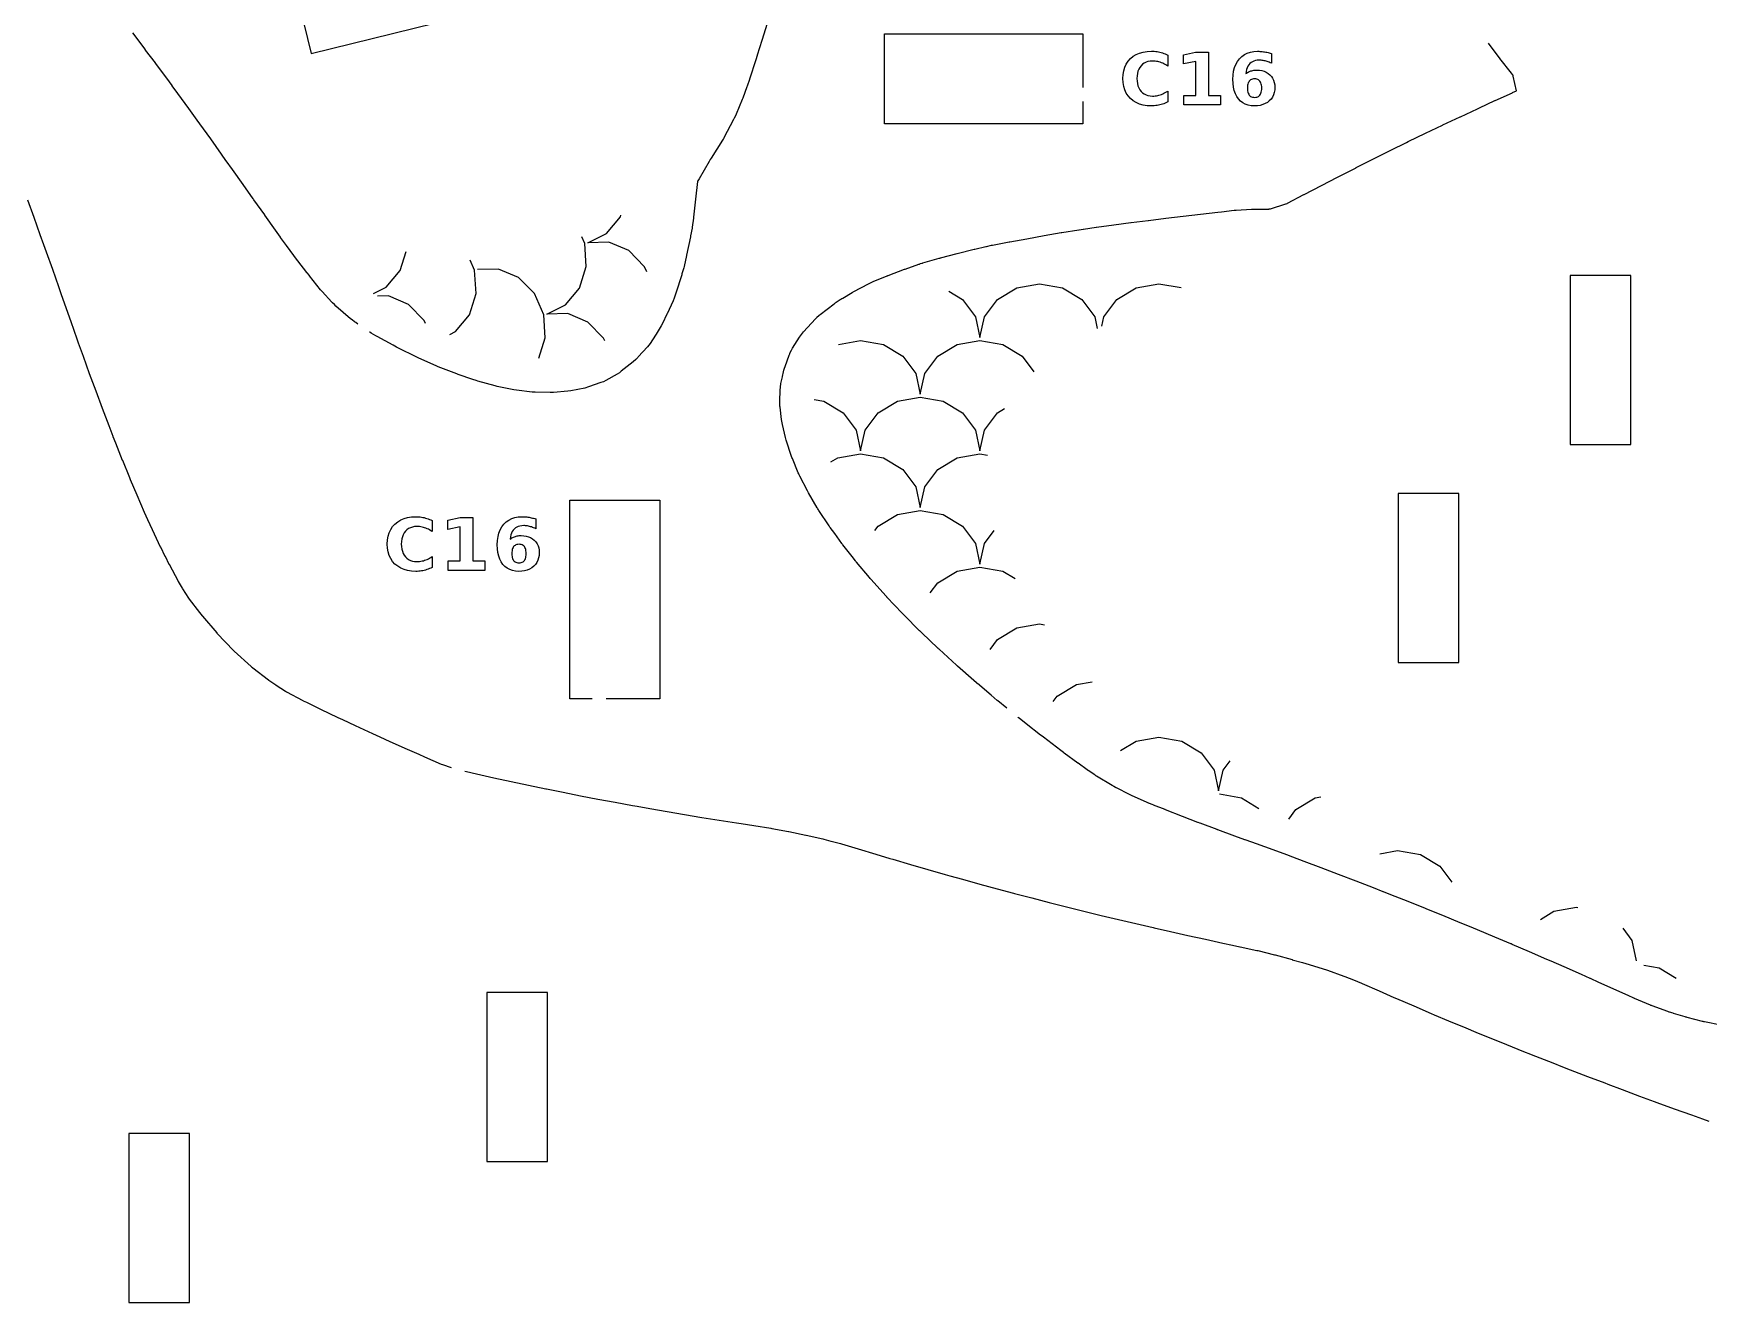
# Model space of a CAD drawing. Header units: millimetres. Extents: x 1 to 293, y 4 to 294.
# Drawn here: x 98.2 to 175.4, y 102.6 to 161.1 of the extents above; entities that cross this region are included whole.
import ezdxf

# ---------------------------------------------------------------- set-up
doc = ezdxf.new("R2010")
doc.units = ezdxf.units.MM
for name, color, linetype in [('CUT', 1, 'CONTINUOUS'), ('ENGRAVE', 5, 'CONTINUOUS'), ('SCORE', 7, 'CONTINUOUS')]:
    doc.layers.add(name, color=color, linetype=linetype)

msp = doc.modelspace()

# ---------------------------------------------------------------- linework, layer by layer
at = {"layer": 'CUT', "color": 1}
for points in [[(118.5683, 162.0197), (117.9077, 164.7304), (110.3392, 162.8859), (110.9998, 160.1753), (118.5683, 162.0197)], [(171.8264, 149.943), (169.0364, 149.943), (169.0364, 142.153), (171.8264, 142.153), (171.8264, 149.943)], [(163.895, 132.105), (163.895, 139.895), (161.105, 139.895), (161.105, 132.105), (163.895, 132.105)], [(121.895, 116.895), (119.105, 116.895), (119.105, 109.105), (121.895, 109.105), (121.895, 116.895)], [(105.395, 102.605), (105.395, 110.395), (102.605, 110.395), (102.605, 102.605), (105.395, 102.605)]]:
    msp.add_lwpolyline(points, close=True, dxfattribs=at)
for points in [[(132.0277, 161.5544), (131.7795, 160.7687), (131.5662, 160.092), (131.5627, 160.0813), (131.496, 159.8757), (131.2061, 158.9841), (131.2038, 158.9773), (131.0979, 158.6576), (131.0865, 158.6246), (130.9015, 158.1112), (130.8747, 158.0428), (130.5889, 157.3686), (130.571, 157.3282), (130.5026, 157.1807), (130.4731, 157.121), (130.0312, 156.2798), (130.0054, 156.2328), (130.0008, 156.2249), (129.9706, 156.1751), (129.4375, 155.3384), (129.4027, 155.2864), (129.3753, 155.2476), (129.3418, 155.1946), (128.8904, 154.3905), (128.8328, 154.3021), (128.8182, 154.278), (128.8159, 154.2636), (128.7257, 153.452), (128.7253, 153.4483), (128.6307, 152.6181), (128.6267, 152.5865), (128.5693, 152.1709), (128.5602, 152.114), (128.4957, 151.7601), (128.488, 151.7211), (128.3084, 150.8786), (128.3048, 150.8624), (128.1898, 150.3537), (128.174, 150.291), (128.096, 150.0099), (128.084, 149.9694), (127.8196, 149.1215), (127.8026, 149.0706), (127.7375, 148.8879), (127.6914, 148.7753), (127.4144, 148.1765), (127.4055, 148.1578), (127.1974, 147.7257), (127.1398, 147.6189), (126.9128, 147.24), (126.877, 147.1835), (126.626, 146.8084), (126.566, 146.7256), (126.4999, 146.6476), (126.0825, 146.191), (126.0578, 146.1648), (125.9674, 146.071), (125.8427, 145.9572), (125.2999, 145.5208), (125.2089, 145.4537), (125.1126, 145.3945), (124.5795, 145.0961), (124.4736, 145.0427), (124.3635, 144.9989), (123.7947, 144.8006), (123.613, 144.7513), (122.9788, 144.6263), (122.8421, 144.6067), (122.1736, 144.5455), (122.0208, 144.5403), (121.3246, 144.5563), (121.1987, 144.5652), (120.465, 144.6518), (120.3496, 144.6706), (120.1146, 144.7194), (119.5797, 144.8272), (119.4913, 144.8482), (118.6913, 145.0668), (118.6059, 145.0933), (118.4606, 145.1436), (117.7788, 145.3745), (117.7149, 145.3979), (117.1056, 145.6395), (116.8617, 145.7347), (116.8038, 145.7589), (115.9333, 146.1469), (115.8823, 146.171), (115.8805, 146.1719), (114.9926, 146.6091), (114.9427, 146.635), (114.7797, 146.724), (114.0453, 147.118), (113.9896, 147.1496), (113.7713, 147.2806), (113.7056, 147.3226), (113.6946, 147.3302)], [(113.1576, 147.6965), (113.0576, 147.7647), (113.0021, 147.8047), (112.89, 147.8898), (112.8235, 147.9438), (112.1459, 148.5308), (112.0768, 148.595), (111.9941, 148.6776), (111.958, 148.715), (111.5076, 149.2009), (111.4427, 149.2764), (110.9232, 149.9281), (110.9215, 149.9301), (110.8225, 150.0549), (110.808, 150.0735), (110.3935, 150.6147), (110.3797, 150.6332), (109.8717, 151.3209), (109.8696, 151.3237), (109.5977, 151.6938), (109.5852, 151.7111), (109.3646, 152.0216), (109.3621, 152.0252), (108.8698, 152.7232), (108.866, 152.7285), (108.3638, 153.4246), (108.362, 153.4271), (108.3458, 153.4497), (108.3339, 153.4665), (107.876, 154.1255), (107.3781, 154.8276), (107.0889, 155.2279), (107.0777, 155.2437), (106.8767, 155.5305), (106.3778, 156.2327), (106.374, 156.238), (105.8691, 156.9326), (105.8408, 156.9713), (105.8297, 156.9866), (105.3703, 157.6329), (105.3653, 157.6398), (104.8593, 158.3311), (104.6005, 158.6797), (104.5918, 158.6915), (104.3471, 159.0289), (103.8318, 159.7271), (103.8269, 159.7338), (103.3758, 160.3278), (103.3672, 160.3393), (103.3035, 160.425), (102.7864, 161.1193)], [(143.0697, 129.993), (142.6566, 130.3295), (142.6461, 130.3381), (142.6357, 130.3468), (142.6253, 130.3555), (142.3492, 130.5899), (141.7109, 131.129), (141.6997, 131.1386), (141.6886, 131.1481), (141.6776, 131.1578), (141.5477, 131.2724), (140.8004, 131.9285), (140.7886, 131.939), (140.7769, 131.9495), (140.7655, 131.9599), (140.7465, 131.9774), (139.9454, 132.7104), (139.9269, 132.7272), (139.9138, 132.7392), (139.9008, 132.7513), (139.8879, 132.7635), (139.1438, 133.4755), (139.0902, 133.5263), (139.0762, 133.5398), (139.0624, 133.5533), (139.0487, 133.5669), (138.3423, 134.2763), (138.2923, 134.326), (138.2779, 134.3405), (138.2636, 134.3551), (138.2495, 134.3699), (137.5452, 135.1143), (137.5338, 135.1261), (137.5197, 135.1412), (137.5047, 135.1574), (137.4898, 135.1738), (136.8175, 135.9246), (136.802, 135.9422), (136.7867, 135.9599), (136.7718, 135.9775), (136.7382, 136.0177), (136.1434, 136.7233), (136.127, 136.7431), (136.1109, 136.763), (136.095, 136.783), (135.9362, 136.9866), (135.5137, 137.522), (135.4967, 137.544), (135.4799, 137.5662), (135.4634, 137.5885), (135.135, 138.0423), (134.9319, 138.3195), (134.9139, 138.3448), (134.8961, 138.3702), (134.8786, 138.3959), (134.4061, 139.1082), (134.3837, 139.1431), (134.3619, 139.1783), (134.3414, 139.2125), (134.3314, 139.2297), (133.93, 139.9146), (133.9113, 139.9477), (133.893, 139.9811), (133.8751, 140.0147), (133.5326, 140.6838), (133.5271, 140.6943), (133.5031, 140.7432), (133.4787, 140.7954), (133.4554, 140.8481), (133.1833, 141.5021), (133.1644, 141.5503), (133.1464, 141.5988), (133.1293, 141.6477), (132.9164, 142.2972), (132.8996, 142.3526), (132.8839, 142.4082), (132.8695, 142.4642), (132.7266, 143.0739), (132.7263, 143.0752), (132.711, 143.1487), (132.6971, 143.2263), (132.6856, 143.3041), (132.6184, 143.8702), (132.6135, 143.9203), (132.6113, 143.9468), (132.607, 144.0473), (132.6069, 144.0738), (132.6076, 144.1242), (132.6251, 144.6622), (132.6282, 144.7201), (132.6305, 144.7505), (132.6443, 144.8656), (132.6492, 144.8956), (132.6599, 144.9528), (132.7267, 145.2726), (132.7292, 145.2843), (132.7746, 145.4922), (132.7961, 145.5772), (132.8203, 145.6613), (132.8473, 145.7446), (133.0344, 146.2635), (133.0603, 146.3297), (133.0748, 146.3641), (133.1368, 146.4918), (133.1549, 146.5245), (133.1909, 146.5857), (133.5084, 147.0939), (133.5991, 147.2216), (133.6439, 147.2776), (133.701, 147.3442), (134.2517, 147.9458), (134.2923, 147.9882), (134.3142, 148.0101), (134.4007, 148.0894), (134.4244, 148.1093), (134.4702, 148.146), (135.1071, 148.6342), (135.1402, 148.6587), (135.1737, 148.6828), (135.2075, 148.7063), (135.3826, 148.8241), (135.4223, 148.8498), (135.4624, 148.8748), (135.5029, 148.899), (135.9367, 149.1483), (135.9547, 149.1585), (135.9729, 149.1686), (135.991, 149.1785), (136.7233, 149.5697), (136.7521, 149.5846), (136.7811, 149.5992), (136.8102, 149.6134), (136.8732, 149.6432), (136.9094, 149.6597), (136.9458, 149.6756), (136.9824, 149.691), (137.5508, 149.9198), (137.5655, 149.9256), (137.5803, 149.9314), (137.5951, 149.937), (138.3578, 150.2233), (138.3688, 150.2273), (138.3798, 150.2314), (138.3909, 150.2354), (139.018, 150.4583), (139.0423, 150.4666), (139.0667, 150.4747), (139.0911, 150.4826), (139.1552, 150.5027), (139.1707, 150.5075), (139.1863, 150.5121), (139.202, 150.5167), (139.954, 150.732), (139.9716, 150.7369), (139.9892, 150.7416), (140.0069, 150.7463), (140.7814, 150.9453), (140.7872, 150.9468), (141.5675, 151.1435), (141.5773, 151.146), (141.5871, 151.1484), (141.5969, 151.1507), (142.0953, 151.2684), (142.1087, 151.2715), (142.1222, 151.2745), (142.1357, 151.2775), (142.3688, 151.3275), (142.3795, 151.3298), (142.3902, 151.332), (142.401, 151.3341), (143.1695, 151.4859), (143.1806, 151.488), (143.1916, 151.4901), (143.2027, 151.4921), (143.9867, 151.6333), (143.9885, 151.6336), (144.7869, 151.7763), (144.7935, 151.7774), (145.5747, 151.9129), (145.5834, 151.9144), (145.5919, 151.9158), (145.6007, 151.9173), (146.3882, 152.0432), (146.4016, 152.0453), (146.5946, 152.0742), (146.6069, 152.0759), (147.1898, 152.1576), (147.1994, 152.159), (147.9939, 152.2644), (148.79, 152.3725), (148.7949, 152.3731), (149.5903, 152.4781), (149.6, 152.4794), (150.3908, 152.5779), (150.398, 152.5788), (151.1913, 152.6733), (151.1989, 152.6742), (151.9917, 152.764), (152.7976, 152.8554), (152.9594, 152.8745), (152.9657, 152.8752), (153.5429, 152.9407), (153.5766, 152.9441), (153.6104, 152.9471), (153.6442, 152.9496), (154.3414, 152.9931), (154.3788, 152.995), (154.4162, 152.9962), (154.4536, 152.997), (155.1493, 153.0014), (155.1673, 153.002), (155.1877, 153.0042), (155.2078, 153.0084), (155.225, 153.0135), (155.9355, 153.2405), (155.9503, 153.2457), (155.9897, 153.2622), (156.0037, 153.2692), (156.7652, 153.671), (156.7755, 153.6764), (157.5656, 154.0845), (157.5703, 154.0869), (158.3125, 154.4667), (158.3158, 154.4684), (158.3713, 154.4966), (159.1658, 154.905), (159.1706, 154.9075), (159.8767, 155.2668), (159.88, 155.2685), (159.9664, 155.3121), (159.9727, 155.3153), (160.7666, 155.7113), (160.7712, 155.7136), (161.487, 156.0672), (161.4908, 156.069), (161.5673, 156.1065), (161.5746, 156.1101), (162.3675, 156.4927), (162.3728, 156.4952), (163.1535, 156.8677), (163.1566, 156.8692), (163.1679, 156.8745), (163.1697, 156.8754), (163.9681, 157.2523), (163.9742, 157.2552), (164.7689, 157.6254), (164.8603, 157.668), (164.8626, 157.6691), (165.5686, 157.996), (165.5758, 157.9993), (166.3691, 158.361), (166.3784, 158.3652), (166.5543, 158.4437), (166.4084, 159.1308), (166.4038, 159.1497), (166.3981, 159.1669), (166.3889, 159.1822), (166.3777, 159.1977), (166.3336, 159.2556), (165.7987, 159.9443), (165.7935, 159.951), (165.7884, 159.9577), (165.7833, 159.9643), (165.535, 160.2925), (165.2643, 160.6453)], [(146.575, 157.95), (146.575, 156.925), (137.425, 156.925), (137.425, 161.075), (146.575, 161.075), (146.575, 158.6)], [(97.9372, 153.4205), (98.2187, 152.6244), (98.5034, 151.822), (98.6703, 151.3595), (98.6708, 151.3582), (98.7898, 151.0273), (98.7912, 151.0232), (99.075, 150.2261), (99.0757, 150.2242), (99.3584, 149.4263), (99.3594, 149.4236), (99.4705, 149.1077), (99.471, 149.1063), (99.6399, 148.6244), (99.9203, 147.8229), (100.2031, 147.0229), (100.2708, 146.8334), (100.4893, 146.2242), (100.7793, 145.4209), (101.0737, 144.6252), (101.3723, 143.8221), (101.6762, 143.0222), (101.8696, 142.5246), (101.8701, 142.5234), (101.9866, 142.2228), (102.3003, 141.4313), (102.3029, 141.4248), (102.6314, 140.6229), (102.6688, 140.5342), (102.6695, 140.5325), (102.9627, 139.8334), (102.9661, 139.8256), (103.3109, 139.0345), (103.3145, 139.0264), (103.4686, 138.6863), (103.6737, 138.2355), (103.6773, 138.2276), (104.0503, 137.4376), (104.055, 137.4277), (104.2655, 137.0017), (104.2686, 136.9957), (104.4494, 136.6397), (104.4547, 136.6295), (104.8715, 135.846), (104.8821, 135.827), (105.058, 135.5229), (105.0708, 135.5017), (105.3455, 135.0681), (105.3795, 135.0199), (105.8569, 134.4063), (105.861, 134.401), (105.9766, 134.2557), (105.9897, 134.2399), (106.6505, 133.4643), (106.6587, 133.455), (106.6699, 133.4429), (107.4221, 132.6604), (107.4368, 132.6456), (107.4446, 132.638), (107.4585, 132.625), (108.2386, 131.9128), (108.2604, 131.8938), (108.2933, 131.8664), (108.3124, 131.8513), (109.0311, 131.3016), (109.0573, 131.2826), (109.3717, 131.0675), (109.3864, 131.0577), (109.8166, 130.7813), (109.8604, 130.7557), (110.6253, 130.3494), (110.643, 130.3404), (110.7926, 130.267), (111.4377, 129.9518), (112.235, 129.5709), (112.4535, 129.4678), (113.0361, 129.193), (113.8347, 128.8236), (114.1759, 128.6682), (114.6346, 128.459), (115.4342, 128.1007), (115.961, 127.8686), (116.2332, 127.7486), (116.9979, 127.4161), (117.056, 127.3943), (117.4637, 127.2643)], [(123.95, 130.425), (122.925, 130.425), (122.925, 139.575), (127.075, 139.575), (127.075, 130.425), (124.6, 130.425)], [(175.977, 115.3855), (175.2295, 115.538), (175.1988, 115.5446), (175.1681, 115.5516), (175.1375, 115.559), (174.4248, 115.7397), (174.3949, 115.7476), (174.3653, 115.7559), (174.3355, 115.7645), (173.7955, 115.9284), (173.7832, 115.9322), (173.6199, 115.9834), (173.5907, 115.993), (173.5616, 116.0028), (173.5326, 116.0131), (172.8167, 116.2745), (172.7874, 116.2856), (172.7583, 116.297), (172.7293, 116.3087), (171.9961, 116.6161), (171.9788, 116.6235), (171.9616, 116.631), (171.9442, 116.6387), (171.7387, 116.7318), (171.7315, 116.7351), (171.1604, 116.9978), (170.3607, 117.3586), (169.9699, 117.5315), (169.9624, 117.5348), (169.5625, 117.7147), (168.7617, 118.0693), (168.1591, 118.3313), (168.1515, 118.3346), (167.962, 118.4183), (167.1644, 118.7646), (166.3611, 119.1084), (166.3075, 119.1309), (166.3034, 119.1326), (165.5675, 119.4437), (164.7605, 119.7819), (164.3966, 119.9306), (164.39, 119.9333), (163.9672, 120.1088), (163.161, 120.4398), (162.4347, 120.7304), (162.4265, 120.7337), (162.3671, 120.7579), (161.5631, 121.0822), (160.7671, 121.3962), (160.4231, 121.5302), (160.4148, 121.5335), (159.965, 121.7121), (159.1632, 122.0248), (158.3598, 122.3305), (158.3544, 122.3326), (157.5634, 122.6376), (156.7703, 122.9359), (156.2506, 123.1298), (156.2441, 123.1322), (155.9746, 123.2344), (155.9681, 123.2368), (155.1689, 123.5295), (154.3657, 123.8195), (154.0544, 123.9294), (154.0453, 123.9326), (153.5735, 124.103), (152.7872, 124.3876), (152.7784, 124.3908), (152.7696, 124.3941), (152.7608, 124.3974), (151.9738, 124.6948), (151.9715, 124.6957), (151.8809, 124.7301), (151.8695, 124.7345), (151.167, 125.0089), (150.3831, 125.3106), (150.3762, 125.3133), (150.3693, 125.316), (150.3622, 125.3188), (149.8302, 125.5304), (149.82, 125.5346), (149.5987, 125.6247), (149.5801, 125.6325), (149.5615, 125.6404), (149.543, 125.6484), (148.8175, 125.9699), (148.7845, 125.985), (148.7518, 126.0006), (148.7193, 126.0166), (148.1174, 126.3233), (148.104, 126.3302), (148.0907, 126.3372), (148.0774, 126.3442), (148.0079, 126.3816), (147.978, 126.3982), (147.9484, 126.4152), (147.9189, 126.4326), (147.2021, 126.867), (147.174, 126.8845), (147.146, 126.9025), (147.1183, 126.9207), (146.8208, 127.1218), (146.8045, 127.1331), (146.7883, 127.1444), (146.772, 127.1559), (146.356, 127.4556), (146.3474, 127.4619), (145.7085, 127.9299), (145.6995, 127.9366), (145.6905, 127.9433), (145.6815, 127.9501), (145.5546, 128.0463), (144.7541, 128.6538), (144.6536, 128.7301), (144.6444, 128.7372), (144.6352, 128.7443), (144.6261, 128.7515), (143.953, 129.2814), (143.6372, 129.5298), (143.6274, 129.5377), (143.6176, 129.5455), (143.6078, 129.5534), (143.5731, 129.5818)], [(118.089, 127.0886), (118.1586, 127.0726), (118.6196, 126.968), (119.4193, 126.7911), (120.2163, 126.6191), (121.0204, 126.4464), (121.8169, 126.2818), (121.8594, 126.2732), (122.6166, 126.1212), (123.4179, 125.9629), (124.2166, 125.8097), (125.0163, 125.6598), (125.8153, 125.5134), (126.0353, 125.4737), (126.6154, 125.3699), (127.4159, 125.2296), (128.2154, 125.0935), (129.0146, 124.9614), (129.8144, 124.8324), (130.6131, 124.7069), (130.8257, 124.674), (131.4121, 124.5842), (132.1878, 124.4663), (132.2373, 124.4578), (133.0022, 124.3121), (133.0272, 124.307), (133.8086, 124.1426), (133.823, 124.1395), (134.5939, 123.9684), (134.641, 123.9571), (134.9638, 123.8731), (134.9677, 123.872), (135.3972, 123.7589), (135.4433, 123.7458), (136.2222, 123.5105), (137.0248, 123.2672), (137.682, 123.0716), (137.8224, 123.0301), (138.6236, 122.7947), (139.4232, 122.5635), (140.2229, 122.3357), (140.4495, 122.2721), (141.0225, 122.1118), (141.8222, 121.8915), (142.6218, 121.6746), (143.378, 121.4724), (143.4207, 121.461), (144.2224, 121.2493), (145.0214, 121.0431), (145.8197, 120.8409), (146.491, 120.6725), (146.6214, 120.64), (147.4187, 120.4465), (148.2203, 120.2535), (149.0203, 120.0648), (149.8186, 119.8809), (149.8526, 119.8731), (150.6186, 119.6989), (151.4183, 119.5199), (152.2186, 119.3435), (153.0183, 119.1707), (153.4775, 119.0734), (153.8126, 119.0024), (153.8189, 119.001), (154.595, 118.8327), (154.6391, 118.8224), (155.406, 118.6287), (155.4322, 118.6218), (156.2165, 118.4067), (156.2236, 118.4047), (156.6944, 118.2727), (156.6984, 118.2716), (157.0005, 118.186), (157.0426, 118.1733), (157.8021, 117.9307), (157.8457, 117.9159), (158.6059, 117.644), (158.6466, 117.6287), (159.0456, 117.4711), (159.053, 117.4682), (159.41, 117.3247), (159.4478, 117.3089), (160.2303, 116.9662), (160.9106, 116.6681), (161.0318, 116.6153), (161.8313, 116.2706), (162.6324, 115.928), (162.7725, 115.8689), (163.4301, 115.5923), (164.2316, 115.2571), (164.6868, 115.0691), (165.0303, 114.9277), (165.8313, 114.6008), (166.6295, 114.2799), (166.6553, 114.2696), (167.4302, 113.9602), (168.2301, 113.6446), (168.679, 113.4698), (169.0296, 113.3332), (169.8292, 113.0254), (170.6282, 112.7214), (170.7642, 112.6701), (171.4291, 112.4191), (172.2289, 112.1212), (172.9123, 111.8704), (173.0274, 111.8281), (173.828, 111.5364), (174.627, 111.249), (175.1277, 111.0706), (175.4282, 110.9637)]]:
    msp.add_lwpolyline(points, dxfattribs=at)
at = {"layer": 'ENGRAVE', "color": 5}
for points in [[(150.3664, 157.8787), (150.3069, 157.8549), (150.2465, 157.8336), (150.1854, 157.8148), (150.1234, 157.7984), (150.0605, 157.7844), (149.9968, 157.7731), (149.9321, 157.7642), (149.8666, 157.7579), (149.8001, 157.7541), (149.7327, 157.7528), (149.5374, 157.7622), (149.356, 157.7905), (149.1887, 157.8376), (149.0354, 157.9036), (148.8961, 157.9885), (148.7708, 158.0922), (148.6624, 158.212), (148.5737, 158.3452), (148.5047, 158.4919), (148.4554, 158.6521), (148.4259, 158.8256), (148.416, 159.0126), (148.4259, 159.2), (148.4554, 159.374), (148.5047, 159.5344), (148.5737, 159.6813), (148.6624, 159.8147), (148.7708, 159.9346), (148.8961, 160.0383), (149.0354, 160.1231), (149.1887, 160.1891), (149.356, 160.2363), (149.5374, 160.2645), (149.7327, 160.274), (149.8001, 160.2727), (149.8666, 160.2689), (149.9321, 160.2626), (149.9968, 160.2537), (150.0605, 160.2423), (150.1234, 160.2284), (150.1854, 160.212), (150.2465, 160.1931), (150.3069, 160.1718), (150.3664, 160.1481), (150.4252, 160.1219), (150.4831, 160.0933), (150.4831, 159.5904), (150.4252, 159.6282), (150.3675, 159.6625), (150.3101, 159.6933), (150.253, 159.7206), (150.1962, 159.7443), (150.1396, 159.7645), (150.0827, 159.7814), (150.0248, 159.7953), (149.9659, 159.806), (149.906, 159.8137), (149.8451, 159.8183), (149.7832, 159.8199), (149.6754, 159.8139), (149.5756, 159.796), (149.4837, 159.7661), (149.3998, 159.7244), (149.3239, 159.6707), (149.2559, 159.605), (149.1972, 159.5289), (149.1492, 159.4437), (149.1118, 159.3495), (149.0851, 159.2462), (149.0691, 159.1339), (149.0638, 159.0126), (149.0691, 158.8917), (149.0851, 158.7798), (149.1118, 158.6769), (149.1492, 158.5829), (149.1972, 158.4978), (149.2559, 158.4217), (149.3239, 158.3561), (149.3998, 158.3024), (149.4837, 158.2606), (149.5756, 158.2308), (149.6754, 158.2129), (149.7832, 158.2069), (149.8451, 158.2084), (149.906, 158.213), (149.9659, 158.2207), (150.0248, 158.2315), (150.0827, 158.2453), (150.1396, 158.2622), (150.1962, 158.2824), (150.253, 158.3062), (150.3101, 158.3334), (150.3675, 158.3642), (150.4252, 158.3986), (150.4831, 158.4364), (150.4831, 157.9335), (150.4252, 157.9048), (150.3664, 157.8787)], [(151.7736, 159.8036), (151.2056, 159.6864), (151.2056, 160.1128), (151.7704, 160.23), (152.3661, 160.23), (152.3661, 158.2329), (152.9195, 158.2329), (152.9195, 157.8), (151.2202, 157.8), (151.2202, 158.2329), (151.7736, 158.2329), (151.7736, 159.8036)], [(155.212, 159.7407), (155.162, 159.7619), (155.1129, 159.781), (155.0649, 159.798), (155.0178, 159.8128), (154.9717, 159.8256), (154.9264, 159.8362), (154.8813, 159.845), (154.8367, 159.8518), (154.7923, 159.8567), (154.7484, 159.8596), (154.7048, 159.8605), (154.6149, 159.8562), (154.5319, 159.8433), (154.4558, 159.8217), (154.3865, 159.7915), (154.3241, 159.7526), (154.2686, 159.7051), (154.2202, 159.6491), (154.1789, 159.5848), (154.1449, 159.512), (154.1182, 159.4309), (154.0986, 159.3415), (154.0863, 159.2437), (154.1226, 159.2692), (154.1599, 159.2924), (154.1982, 159.3135), (154.2375, 159.3323), (154.2778, 159.3489), (154.3191, 159.3633), (154.3615, 159.3755), (154.4052, 159.3855), (154.4501, 159.3932), (154.4963, 159.3988), (154.5438, 159.4021), (154.5925, 159.4032), (154.7128, 159.3971), (154.825, 159.379), (154.9292, 159.3487), (155.0255, 159.3063), (155.1137, 159.2517), (155.1939, 159.1851), (155.2638, 159.1086), (155.321, 159.0247), (155.3654, 158.9332), (155.3972, 158.8343), (155.4162, 158.7278), (155.4226, 158.6138), (155.4155, 158.4879), (155.3942, 158.3707), (155.3587, 158.262), (155.309, 158.1621), (155.2451, 158.0707), (155.1671, 157.988), (155.077, 157.9161), (154.9774, 157.8573), (154.868, 157.8116), (154.7489, 157.7789), (154.6202, 157.7593), (154.4818, 157.7528), (154.3299, 157.7617), (154.1899, 157.7883), (154.0617, 157.8328), (153.9454, 157.8949), (153.8411, 157.9749), (153.7486, 158.0726), (153.6693, 158.1867), (153.6044, 158.3156), (153.5539, 158.4594), (153.5178, 158.6181), (153.4962, 158.7916), (153.489, 158.98), (153.4974, 159.1736), (153.5227, 159.3528), (153.5649, 159.5177), (153.6239, 159.6683), (153.6998, 159.8046), (153.7925, 159.9265), (153.9, 160.0316), (154.02, 160.1177), (154.1524, 160.1846), (154.2975, 160.2325), (154.455, 160.2611), (154.6251, 160.2707), (154.6807, 160.27), (154.7357, 160.2678), (154.7903, 160.2642), (154.8442, 160.2591), (154.8977, 160.2526), (154.9506, 160.2447), (155.0031, 160.2353), (155.0555, 160.2244), (155.1076, 160.2121), (155.1596, 160.1984), (155.2115, 160.1832), (155.2631, 160.1665), (155.2631, 159.7173), (155.212, 159.7407)], [(154.3879, 158.9877), (154.3445, 158.9729), (154.3057, 158.9522), (154.2714, 158.9255), (154.2418, 158.8929), (154.2166, 158.8544), (154.1961, 158.81), (154.1801, 158.7597), (154.1687, 158.7034), (154.1619, 158.6412), (154.1596, 158.5731), (154.1619, 158.505), (154.1687, 158.4428), (154.1801, 158.3865), (154.1961, 158.3362), (154.2166, 158.2918), (154.2418, 158.2533), (154.2714, 158.2207), (154.3057, 158.1941), (154.3445, 158.1733), (154.3879, 158.1585), (154.4358, 158.1496), (154.4883, 158.1467), (154.5414, 158.1496), (154.5897, 158.1585), (154.6334, 158.1733), (154.6724, 158.1941), (154.7068, 158.2207), (154.7366, 158.2533), (154.7617, 158.2918), (154.7822, 158.3362), (154.7982, 158.3865), (154.8096, 158.4428), (154.8165, 158.505), (154.8187, 158.5731), (154.8165, 158.6412), (154.8096, 158.7034), (154.7982, 158.7597), (154.7822, 158.81), (154.7617, 158.8544), (154.7366, 158.8929), (154.7068, 158.9255), (154.6724, 158.9522), (154.6334, 158.9729), (154.5897, 158.9877), (154.5414, 158.9966), (154.4883, 158.9995), (154.4358, 158.9966), (154.3879, 158.9877)], [(116.4626, 136.4267), (116.4031, 136.403), (116.3427, 136.3817), (116.2816, 136.3628), (116.2196, 136.3464), (116.1567, 136.3325), (116.093, 136.3211), (116.0283, 136.3122), (115.9628, 136.3059), (115.8963, 136.3021), (115.829, 136.3008), (115.6336, 136.3103), (115.4523, 136.3386), (115.2849, 136.3857), (115.1316, 136.4517), (114.9923, 136.5365), (114.867, 136.6402), (114.7586, 136.76), (114.6699, 136.8933), (114.6009, 137.04), (114.5516, 137.2001), (114.5221, 137.3736), (114.5122, 137.5606), (114.5221, 137.7481), (114.5516, 137.922), (114.6009, 138.0825), (114.6699, 138.2294), (114.7586, 138.3628), (114.867, 138.4827), (114.9923, 138.5863), (115.1316, 138.6712), (115.2849, 138.7372), (115.4523, 138.7843), (115.6336, 138.8126), (115.829, 138.822), (115.8963, 138.8207), (115.9628, 138.8169), (116.0283, 138.8106), (116.093, 138.8018), (116.1567, 138.7904), (116.2196, 138.7764), (116.2816, 138.76), (116.3427, 138.7412), (116.4031, 138.7199), (116.4626, 138.6961), (116.5214, 138.67), (116.5793, 138.6413), (116.5793, 138.1384), (116.5214, 138.1763), (116.4637, 138.2106), (116.4063, 138.2414), (116.3492, 138.2686), (116.2924, 138.2924), (116.2359, 138.3126), (116.1789, 138.3295), (116.121, 138.3433), (116.0621, 138.3541), (116.0022, 138.3618), (115.9413, 138.3664), (115.8794, 138.3679), (115.7716, 138.3619), (115.6718, 138.344), (115.5799, 138.3142), (115.496, 138.2724), (115.4201, 138.2187), (115.3521, 138.1531), (115.2934, 138.0769), (115.2454, 137.9917), (115.208, 137.8975), (115.1813, 137.7943), (115.1653, 137.682), (115.16, 137.5606), (115.1653, 137.4398), (115.1813, 137.3279), (115.208, 137.2249), (115.2454, 137.1309), (115.2934, 137.0459), (115.3521, 136.9698), (115.4201, 136.9041), (115.496, 136.8504), (115.5799, 136.8087), (115.6718, 136.7788), (115.7716, 136.7609), (115.8794, 136.755), (115.9413, 136.7565), (116.0022, 136.7611), (116.0621, 136.7688), (116.121, 136.7795), (116.1789, 136.7934), (116.2359, 136.8103), (116.2924, 136.8305), (116.3492, 136.8542), (116.4063, 136.8815), (116.4637, 136.9123), (116.5214, 136.9466), (116.5793, 136.9844), (116.5793, 136.4815), (116.5214, 136.4529), (116.4626, 136.4267)], [(117.8698, 138.3516), (117.3018, 138.2344), (117.3018, 138.6609), (117.8666, 138.7781), (118.4623, 138.7781), (118.4623, 136.781), (119.0157, 136.781), (119.0157, 136.3481), (117.3165, 136.3481), (117.3165, 136.781), (117.8698, 136.781), (117.8698, 138.3516)], [(121.3082, 138.2887), (121.2582, 138.3099), (121.2091, 138.329), (121.1611, 138.346), (121.114, 138.3609), (121.0679, 138.3736), (121.0226, 138.3843), (120.9775, 138.393), (120.9329, 138.3998), (120.8886, 138.4047), (120.8446, 138.4076), (120.801, 138.4086), (120.7111, 138.4043), (120.6281, 138.3913), (120.552, 138.3697), (120.4827, 138.3395), (120.4203, 138.3007), (120.3648, 138.2532), (120.3164, 138.1972), (120.2751, 138.1328), (120.2411, 138.0601), (120.2144, 137.979), (120.1948, 137.8895), (120.1825, 137.7917), (120.2188, 137.8172), (120.2561, 137.8405), (120.2944, 137.8615), (120.3337, 137.8803), (120.374, 137.897), (120.4153, 137.9114), (120.4577, 137.9235), (120.5014, 137.9335), (120.5463, 137.9413), (120.5925, 137.9468), (120.64, 137.9501), (120.6887, 137.9512), (120.809, 137.9452), (120.9212, 137.927), (121.0254, 137.8967), (121.1217, 137.8543), (121.2099, 137.7998), (121.2901, 137.7331), (121.36, 137.6567), (121.4172, 137.5727), (121.4616, 137.4813), (121.4934, 137.3823), (121.5124, 137.2758), (121.5188, 137.1619), (121.5117, 137.036), (121.4904, 136.9187), (121.4549, 136.8101), (121.4052, 136.7101), (121.3413, 136.6188), (121.2633, 136.536), (121.1732, 136.4642), (121.0736, 136.4054), (120.9642, 136.3596), (120.8451, 136.327), (120.7164, 136.3074), (120.578, 136.3008), (120.4261, 136.3097), (120.2861, 136.3364), (120.1579, 136.3808), (120.0417, 136.443), (119.9373, 136.5229), (119.8448, 136.6207), (119.7655, 136.7347), (119.7006, 136.8636), (119.6501, 137.0074), (119.614, 137.1661), (119.5924, 137.3396), (119.5852, 137.5281), (119.5936, 137.7216), (119.6189, 137.9009), (119.6611, 138.0658), (119.7201, 138.2164), (119.796, 138.3526), (119.8887, 138.4745), (119.9962, 138.5797), (120.1162, 138.6658), (120.2487, 138.7327), (120.3937, 138.7805), (120.5512, 138.8092), (120.7213, 138.8188), (120.7769, 138.818), (120.8319, 138.8159), (120.8865, 138.8122), (120.9405, 138.8072), (120.9939, 138.8007), (121.0468, 138.7927), (121.0993, 138.7833), (121.1517, 138.7725), (121.2039, 138.7602), (121.2558, 138.7464), (121.3077, 138.7312), (121.3593, 138.7146), (121.3593, 138.2654), (121.3082, 138.2887)], [(120.4841, 137.5357), (120.4407, 137.5209), (120.4019, 137.5002), (120.3676, 137.4736), (120.338, 137.441), (120.3129, 137.4025), (120.2923, 137.3581), (120.2763, 137.3077), (120.2649, 137.2515), (120.2581, 137.1893), (120.2558, 137.1212), (120.2581, 137.0531), (120.2649, 136.9909), (120.2763, 136.9346), (120.2923, 136.8843), (120.3129, 136.8398), (120.338, 136.8013), (120.3676, 136.7688), (120.4019, 136.7421), (120.4407, 136.7214), (120.4841, 136.7066), (120.532, 136.6977), (120.5846, 136.6947), (120.6376, 136.6977), (120.6859, 136.7066), (120.7296, 136.7214), (120.7687, 136.7421), (120.803, 136.7688), (120.8328, 136.8013), (120.8579, 136.8398), (120.8784, 136.8843), (120.8944, 136.9346), (120.9058, 136.9909), (120.9127, 137.0531), (120.915, 137.1212), (120.9127, 137.1893), (120.9058, 137.2515), (120.8944, 137.3077), (120.8784, 137.3581), (120.8579, 137.4025), (120.8328, 137.441), (120.803, 137.4736), (120.7687, 137.5002), (120.7296, 137.5209), (120.6859, 137.5357), (120.6376, 137.5446), (120.5846, 137.5476), (120.532, 137.5446), (120.4841, 137.5357)]]:
    msp.add_lwpolyline(points, close=True, dxfattribs=at)
at = {"layer": 'SCORE', "color": 7}
for points in [[(123.7498, 151.4497), (124.6205, 151.8774), (125.2595, 152.6466), (125.2801, 152.7127)], [(121.8627, 148.1593), (122.7334, 148.587), (123.3724, 149.3563), (123.6824, 150.3501), (123.6163, 151.4172), (123.4828, 151.7191)], [(126.4771, 150.107), (126.3734, 150.3418), (125.6409, 151.0815), (124.7196, 151.4706), (123.7498, 151.4497)], [(113.881, 149.115), (114.4676, 149.4031), (115.1066, 150.1724), (115.3763, 151.0369)], [(117.3935, 147.2205), (117.657, 147.3499), (118.2959, 148.1191), (118.606, 149.113), (118.5398, 150.18), (118.3357, 150.6418)], [(121.5045, 146.1276), (121.7953, 147.0597), (121.7292, 148.1268), (121.2969, 149.1046), (120.5644, 149.8444), (119.6432, 150.2335), (118.6734, 150.2126)], [(140.3893, 149.2183), (141.0265, 148.8351), (141.6226, 148.0321), (141.8319, 147.085)], [(141.8319, 147.085), (142.0413, 148.0321), (142.6374, 148.8351), (143.5296, 149.3716), (144.5819, 149.56), (145.6343, 149.3716), (146.5265, 148.8351), (147.1226, 148.0321), (147.2402, 147.5)], [(147.4463, 147.6025), (147.5413, 148.0321), (148.1374, 148.8351), (149.0296, 149.3716), (150.0819, 149.56), (151.0978, 149.3781)], [(116.2812, 147.7301), (116.2205, 147.8675), (115.488, 148.6073), (114.5668, 148.9963), (114.0629, 148.9855)], [(124.5397, 146.9305), (124.4863, 147.0514), (123.7538, 147.7912), (122.8325, 148.1802), (121.8627, 148.1593)], [(135.3048, 146.7636), (136.3319, 146.9475), (137.3843, 146.7591), (138.2765, 146.2226), (138.8726, 145.4196), (139.0819, 144.4725)], [(139.0819, 144.4725), (139.2913, 145.4196), (139.8874, 146.2226), (140.7796, 146.7591), (141.8319, 146.9475), (142.8843, 146.7591), (143.7765, 146.2226), (144.3163, 145.4954)], [(134.1867, 144.2267), (134.6343, 144.1466), (135.5265, 143.6101), (136.1226, 142.8071), (136.3319, 141.86)], [(136.3319, 141.86), (136.5413, 142.8071), (137.1374, 143.6101), (138.0296, 144.1466), (139.0819, 144.335), (140.1343, 144.1466), (141.0265, 143.6101), (141.6226, 142.8071), (141.8319, 141.86)], [(141.8319, 141.86), (142.0413, 142.8071), (142.6374, 143.6101), (142.962, 143.8053)], [(134.9639, 141.3443), (135.2796, 141.5341), (136.3319, 141.7225), (137.3843, 141.5341), (138.2765, 140.9976), (138.8726, 140.1946), (139.0819, 139.2475)], [(139.0819, 139.2475), (139.2913, 140.1946), (139.8874, 140.9976), (140.7796, 141.5341), (141.8319, 141.7225), (142.184, 141.6595)], [(136.9927, 138.1902), (137.1374, 138.3851), (138.0296, 138.9216), (139.0819, 139.11), (140.1343, 138.9216), (141.0265, 138.3851), (141.6226, 137.5821), (141.8319, 136.635)], [(141.8319, 136.635), (142.0413, 137.5821), (142.4913, 138.1883)], [(139.5404, 135.3052), (139.8874, 135.7726), (140.7796, 136.3091), (141.8319, 136.4975), (142.8843, 136.3091), (143.4513, 135.9682)], [(142.301, 132.707), (142.6374, 133.1601), (143.5296, 133.6966), (144.5819, 133.885), (144.812, 133.8438)], [(145.2042, 130.3009), (145.3874, 130.5476), (146.2796, 131.0841), (147.0044, 131.2139)], [(148.3086, 128.0381), (149.0296, 128.4716), (150.0819, 128.66), (151.1343, 128.4716), (152.0265, 127.9351), (152.6226, 127.1321), (152.8319, 126.185)], [(152.8319, 126.185), (153.0413, 127.1321), (153.3632, 127.5658)], [(152.8657, 126.0415), (153.8843, 125.8591), (154.6872, 125.3763)], [(156.0593, 124.8807), (156.3874, 125.3226), (157.2796, 125.8591), (157.5433, 125.9063)], [(160.2595, 123.2878), (161.0819, 123.435), (162.1343, 123.2466), (163.0265, 122.7101), (163.5758, 121.9702)], [(167.664, 120.2639), (168.2796, 120.6341), (169.3319, 120.8225), (169.3917, 120.8118)], [(171.4594, 119.8512), (171.8726, 119.2946), (172.0819, 118.3475)], [(172.4301, 118.1477), (173.1343, 118.0216), (173.9234, 117.5471)]]:
    msp.add_lwpolyline(points, dxfattribs=at)

doc.saveas('drawing.dxf')
